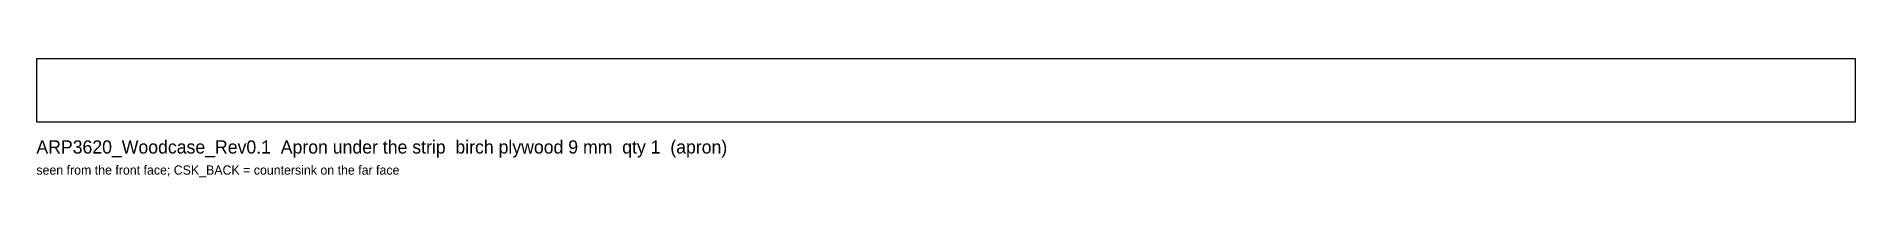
# Model space of a CAD drawing. Header units: millimetres. Extents: x 0 to 689, y -21 to 24.
import ezdxf

# ---------------------------------------------------------------- set-up
doc = ezdxf.new("R2010")
doc.units = ezdxf.units.MM
doc.layers.add('NOTE', color=8, linetype='CONTINUOUS')
doc.layers.add('OUTLINE', color=7, linetype='CONTINUOUS')

msp = doc.modelspace()

# ---------------------------------------------------------------- linework, layer by layer
at = {"layer": 'OUTLINE'}
for p, q in [((689, 24), (0, 24)), ((0, 24), (0, 0)), ((689, 0), (689, 24)), ((0, 0), (689, 0))]:
    msp.add_line(p, q, dxfattribs=at)

# ---------------------------------------------------------------- texts
at = {"layer": 'NOTE'}
for s, height, p in [('ARP3620_Woodcase_Rev0.1  Apron under the strip  birch plywood 9 mm  qty 1  (apron)', 5, (0, -12)), ('seen from the front face; CSK_BACK = countersink on the far face', 3.5, (0, -20))]:
    msp.add_text(s, height=height, dxfattribs=at).set_placement(p)

doc.saveas('drawing.dxf')
